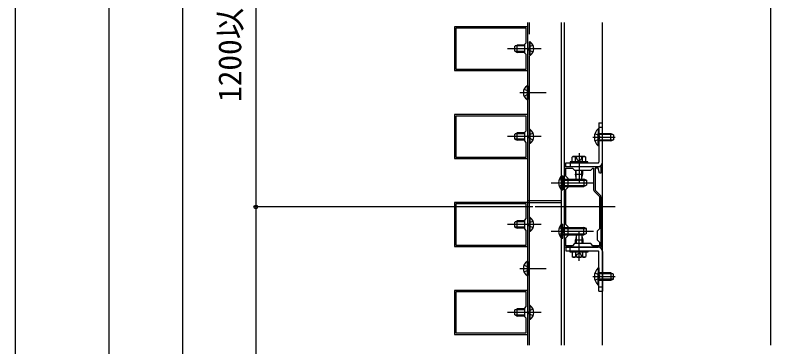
# Model space of a CAD drawing. Units: millimetres, scale not verified. Extents: x -875 to 875, y -1307 to 1299.
# Drawn here: x -875 to -513.8, y -349.4 to -190.9 of the extents above; entities that cross this region are included whole.
import ezdxf
from ezdxf.enums import TextEntityAlignment as Align

# ---------------------------------------------------------------- set-up
doc = ezdxf.new("R2010")
doc.units = ezdxf.units.MM
doc.header["$LTSCALE"] = 4
for name, color, linetype in [('0-2_YKK_11', 7, 'Continuous'), ('0-3_YKK_12', 2, 'Continuous'), ('0-4_YKK_13', 4, 'Continuous'), ('0-5_YKK_D', 6, 'Continuous'), ('0-6_YKK_ZWAK', 7, 'Continuous')]:
    doc.layers.add(name, color=color, linetype=linetype)
doc.styles.add('ＭＳ ゴシック', font='')
doc.styles.get('ＭＳ ゴシック').set_extended_font_data('MS Gothic')

msp = doc.modelspace()

# ---------------------------------------------------------------- linework, layer by layer
at = {"layer": '0-2_YKK_11'}
for points in [[(-665, -217.399), (-630, -217.399), (-630, -196.399), (-665, -196.399)], [(-664.3, -216.699), (-630.7, -216.699), (-630.7, -209.699), (-631.4, -208.999), (-631.4, -204.799), (-630.7, -204.099), (-630.7, -197.099), (-664.3, -197.099)], [(-665, -259.399), (-630, -259.399), (-630, -238.399), (-665, -238.399)], [(-664.3, -258.699), (-630.7, -258.699), (-630.7, -251.699), (-631.4, -250.999), (-631.4, -246.799), (-630.7, -246.099), (-630.7, -239.099), (-664.3, -239.099)], [(-665, -301.399), (-630, -301.399), (-630, -280.399), (-665, -280.399)], [(-664.3, -300.699), (-630.7, -300.699), (-630.7, -293.699), (-631.4, -292.999), (-631.4, -288.799), (-630.7, -288.099), (-630.7, -281.099), (-664.3, -281.099)], [(-665, -343.399), (-630, -343.399), (-630, -322.399), (-665, -322.399)], [(-664.3, -342.699), (-630.7, -342.699), (-630.7, -335.699), (-631.4, -334.999), (-631.4, -330.799), (-630.7, -330.099), (-630.7, -323.099), (-664.3, -323.099)]]:
    msp.add_lwpolyline(points, close=True, dxfattribs=at)
for points in [[(-612.501, -301.749), (-612.501, -263.249), (-595.001, -263.249), (-595.001, -266.399), (-595.701, -266.399), (-596.357, -263.949), (-597.801, -263.949), (-597.801, -274.449), (-595.267, -276.983)], [(-611.801, -290.901), (-611.801, -274.098), (-610.751, -273.048), (-610.751, -268.848), (-611.801, -267.798), (-611.801, -263.949), (-608.651, -263.949), (-607.601, -264.999), (-599.901, -264.999), (-598.851, -263.949), (-598.501, -263.949), (-598.501, -274.362)], [(-595.001, -277.626), (-595.001, -301.749), (-612.501, -301.749)], [(-598.234, -275.006), (-595.701, -277.539), (-595.701, -292.999), (-596.751, -294.049), (-596.751, -298.249), (-595.701, -299.299), (-595.701, -301.049), (-598.851, -301.049), (-599.901, -299.999), (-607.601, -299.999), (-608.651, -301.049), (-611.801, -301.049), (-611.801, -297.201), (-610.751, -296.151), (-610.751, -291.951), (-611.801, -290.901)]]:
    msp.add_lwpolyline(points, dxfattribs=at)
for centre, start, end in [((-597.591, -274.362), 179.99999, 224.99998), ((-595.911, -277.626), 359.99999, 44.99998)]:
    msp.add_arc(centre, 0.91, start, end, dxfattribs=at)
at = {"layer": '0-3_YKK_12'}
for p, q in [((-513.801, -348.54), (-513.801, -91.995)), ((-630.001, -199.973), (-630.001, -194.373)), ((-629.231, -199.973), (-629.231, -194.373)), ((-613.901, -348.54), (-613.901, -194.373)), ((-612.501, -348.54), (-612.501, -194.373)), ((-594.301, -348.54), (-594.301, -194.373)), ((-630.001, -348.54), (-630.001, -210.473)), ((-629.231, -348.54), (-629.231, -210.473)), ((-630.001, -279.35), (-613.901, -279.35)), ((-630.001, -280.4), (-613.901, -280.4)), ((-588.146, -282.499), (-626.499, -282.499))]:
    msp.add_line(p, q, dxfattribs=at)
at = {"layer": '0-4_YKK_13'}
for p, q in [((-636.23, -205.709), (-635.04, -205.149)), ((-636.23, -208.089), (-636.23, -205.709)), ((-631.4, -205.607), (-636.013, -205.607)), ((-631.4, -205.149), (-635.04, -205.149)), ((-629.23, -210.224), (-629.23, -203.574)), ((-623.63, -206.899), (-639.73, -206.899)), ((-636.23, -208.089), (-635.04, -208.649)), ((-631.4, -208.191), (-636.013, -208.191)), ((-628.874, -210.224), (-629.23, -210.224)), ((-630.357, -224.574), (-630.001, -224.574)), ((-630.001, -224.574), (-630.001, -231.224)), ((-633.851, -227.899), (-621.251, -227.899)), ((-629.23, -252.224), (-629.23, -245.574)), ((-596.407, -245.119), (-596.407, -250.999)), ((-596.051, -245.119), (-596.407, -245.119)), ((-596.051, -242.249), (-594.301, -242.249)), ((-596.051, -242.249), (-596.051, -261.149)), ((-596.051, -244.349), (-594.301, -244.349)), ((-596.051, -245.119), (-596.051, -250.999)), ((-594.301, -261.149), (-594.301, -242.249)), ((-623.63, -248.899), (-639.73, -248.899)), ((-636.23, -247.709), (-635.04, -247.149)), ((-636.23, -250.089), (-636.23, -247.709)), ((-631.4, -247.607), (-636.013, -247.607)), ((-631.4, -247.149), (-635.04, -247.149)), ((-596.407, -253.379), (-596.407, -247.499)), ((-596.051, -253.379), (-596.051, -247.499)), ((-596.051, -247.499), (-590.241, -247.499)), ((-589.267, -247.957), (-596.051, -247.957)), ((-590.241, -250.999), (-590.241, -247.499)), ((-590.241, -247.499), (-589.051, -248.059)), ((-589.051, -248.059), (-589.051, -250.439)), ((-636.23, -250.089), (-635.04, -250.649)), ((-631.4, -250.191), (-636.013, -250.191)), ((-628.874, -252.224), (-629.23, -252.224)), ((-598.918, -249.249), (-588.211, -249.249)), ((-598.091, -249.249), (-591.053, -249.249)), ((-589.267, -250.541), (-596.051, -250.541)), ((-590.241, -250.999), (-596.051, -250.999)), ((-590.241, -250.999), (-589.051, -250.439)), ((-596.051, -253.379), (-596.407, -253.379)), ((-608.301, -258.489), (-608.734, -258.74)), ((-608.734, -260.939), (-608.734, -258.74)), ((-602.701, -258.489), (-608.301, -258.489)), ((-607.117, -260.939), (-607.117, -258.74)), ((-605.501, -256.739), (-605.501, -271.089)), ((-605.501, -258.522), (-605.501, -265.72)), ((-603.884, -260.939), (-603.884, -258.74)), ((-602.701, -258.489), (-602.267, -258.74)), ((-602.267, -260.939), (-602.267, -258.74)), ((-611.801, -261.499), (-596.401, -261.499)), ((-611.801, -263.249), (-611.801, -261.499)), ((-611.801, -263.249), (-596.401, -263.249)), ((-609.701, -261.499), (-609.701, -263.249)), ((-602.267, -260.939), (-608.734, -260.939)), ((-603.751, -260.939), (-607.251, -260.939)), ((-607.251, -264.999), (-607.251, -266.819)), ((-607.251, -266.819), (-603.751, -266.819)), ((-606.726, -269.339), (-607.251, -266.819)), ((-606.91, -268.452), (-606.91, -264.999)), ((-604.276, -269.339), (-603.751, -266.819)), ((-604.091, -268.452), (-604.091, -264.999)), ((-603.751, -266.819), (-603.751, -264.999)), ((-613.557, -267.623), (-613.201, -267.623)), ((-613.201, -267.623), (-613.201, -274.273)), ((-613.201, -269.198), (-603.191, -269.198)), ((-613.201, -269.656), (-602.217, -269.656)), ((-606.726, -269.339), (-604.276, -269.339)), ((-603.191, -269.198), (-603.191, -272.698)), ((-602.001, -269.758), (-603.191, -269.198)), ((-602.001, -269.758), (-602.001, -272.138)), ((-618.801, -270.948), (-598.501, -270.948)), ((-613.201, -272.24), (-602.217, -272.24)), ((-613.201, -272.698), (-603.191, -272.698)), ((-602.001, -272.138), (-603.191, -272.698)), ((-629.23, -294.224), (-629.23, -287.574)), ((-623.63, -290.899), (-639.73, -290.899)), ((-636.23, -289.709), (-635.04, -289.149)), ((-636.23, -292.089), (-636.23, -289.709)), ((-636.23, -292.089), (-635.04, -292.649)), ((-631.4, -289.607), (-636.013, -289.607)), ((-631.4, -292.191), (-636.013, -292.191)), ((-631.4, -289.149), (-635.04, -289.149)), ((-613.201, -297.376), (-613.201, -290.726)), ((-613.201, -292.301), (-603.191, -292.301)), ((-603.191, -295.801), (-603.191, -292.301)), ((-602.001, -292.861), (-603.191, -292.301)), ((-628.874, -294.224), (-629.23, -294.224)), ((-618.801, -294.051), (-598.501, -294.051)), ((-613.201, -292.759), (-602.217, -292.759)), ((-613.201, -295.343), (-602.217, -295.343)), ((-613.201, -295.801), (-603.191, -295.801)), ((-606.726, -295.659), (-607.251, -298.179)), ((-606.726, -295.659), (-604.276, -295.659)), ((-605.501, -308.259), (-605.501, -293.909)), ((-604.276, -295.659), (-603.751, -298.179)), ((-602.001, -295.241), (-603.191, -295.801)), ((-602.001, -295.241), (-602.001, -292.861)), ((-613.557, -297.376), (-613.201, -297.376)), ((-607.251, -299.999), (-607.251, -298.179)), ((-607.251, -298.179), (-603.751, -298.179)), ((-606.91, -296.547), (-606.91, -299.999)), ((-605.501, -306.477), (-605.501, -299.279)), ((-604.091, -296.547), (-604.091, -299.999)), ((-603.751, -298.179), (-603.751, -299.999)), ((-611.801, -301.749), (-596.401, -301.749)), ((-611.801, -301.749), (-611.801, -303.499)), ((-609.701, -303.499), (-609.701, -301.749)), ((-611.801, -303.499), (-596.401, -303.499)), ((-608.734, -304.059), (-608.734, -306.259)), ((-602.267, -304.059), (-608.734, -304.059)), ((-608.301, -306.509), (-608.734, -306.259)), ((-602.701, -306.509), (-608.301, -306.509)), ((-603.751, -304.059), (-607.251, -304.059)), ((-607.117, -304.059), (-607.117, -306.259)), ((-603.884, -304.059), (-603.884, -306.259)), ((-602.701, -306.509), (-602.267, -306.259)), ((-602.267, -304.059), (-602.267, -306.259)), ((-596.051, -322.749), (-596.051, -303.849)), ((-594.301, -303.849), (-594.301, -322.749)), ((-630.357, -308.574), (-630.001, -308.574)), ((-630.001, -308.574), (-630.001, -315.224)), ((-633.851, -311.899), (-621.251, -311.899)), ((-596.407, -311.62), (-596.407, -317.5)), ((-596.051, -311.62), (-596.407, -311.62)), ((-596.407, -319.88), (-596.407, -314)), ((-596.051, -311.62), (-596.051, -317.5)), ((-590.241, -314), (-596.051, -314)), ((-596.051, -319.88), (-596.051, -314)), ((-590.241, -314), (-590.241, -317.5)), ((-590.241, -314), (-589.051, -314.56)), ((-598.918, -315.75), (-588.211, -315.75)), ((-598.091, -315.75), (-591.053, -315.75)), ((-589.267, -314.458), (-596.051, -314.458)), ((-589.267, -317.042), (-596.051, -317.042)), ((-596.051, -317.5), (-590.241, -317.5)), ((-590.241, -317.5), (-589.051, -316.94)), ((-589.051, -316.94), (-589.051, -314.56)), ((-596.051, -319.88), (-596.407, -319.88)), ((-596.051, -320.649), (-594.301, -320.649)), ((-596.051, -322.749), (-594.301, -322.749)), ((-636.23, -331.709), (-635.04, -331.149)), ((-636.23, -334.089), (-636.23, -331.709)), ((-631.4, -331.607), (-636.013, -331.607)), ((-631.4, -331.149), (-635.04, -331.149)), ((-629.23, -336.224), (-629.23, -329.574)), ((-623.63, -332.899), (-639.73, -332.899)), ((-636.23, -334.089), (-635.04, -334.649)), ((-631.4, -334.191), (-636.013, -334.191)), ((-628.874, -336.224), (-629.23, -336.224))]:
    msp.add_line(p, q, dxfattribs=at)
for points in [[(-631.4, -208.649), (-635.04, -208.649), (-635.04, -205.149)], [(-627.48, -205.254), (-629.209, -206.098), (-629.635, -206.899)], [(-628.874, -210.224), (-628.874, -203.574), (-629.23, -203.574)], [(-627.48, -208.544), (-629.209, -207.701), (-629.635, -206.899)], [(-631.751, -226.254), (-630.021, -227.098), (-629.595, -227.899)], [(-630.357, -224.574), (-630.357, -231.224), (-630.001, -231.224)], [(-631.751, -229.544), (-630.021, -228.701), (-629.595, -227.899)], [(-628.874, -252.224), (-628.874, -245.574), (-629.23, -245.574)], [(-631.4, -250.649), (-635.04, -250.649), (-635.04, -247.149)], [(-627.48, -247.254), (-629.209, -248.098), (-629.635, -248.899)], [(-627.48, -250.544), (-629.209, -249.701), (-629.635, -248.899)], [(-597.878, -247.499), (-595.934, -248.448), (-595.508, -249.249)], [(-597.878, -250.999), (-595.934, -250.051), (-595.508, -249.249)], [(-607.041, -258.489), (-606.306, -259.996), (-605.501, -260.424)], [(-603.961, -258.489), (-604.696, -259.996), (-605.501, -260.424)], [(-614.951, -269.303), (-613.221, -270.147), (-612.795, -270.948)], [(-613.557, -267.623), (-613.557, -274.273), (-613.201, -274.273)], [(-614.951, -272.593), (-613.221, -271.75), (-612.795, -270.948)], [(-628.874, -294.224), (-628.874, -287.574), (-629.23, -287.574)], [(-631.4, -292.649), (-635.04, -292.649), (-635.04, -289.149)], [(-627.48, -289.254), (-629.209, -290.098), (-629.635, -290.899)], [(-627.48, -292.544), (-629.209, -291.701), (-629.635, -290.899)], [(-614.951, -292.406), (-613.221, -293.249), (-612.795, -294.051)], [(-613.557, -297.376), (-613.557, -290.726), (-613.201, -290.726)], [(-614.951, -295.696), (-613.221, -294.852), (-612.795, -294.051)], [(-607.041, -306.509), (-606.306, -305.002), (-605.501, -304.574)], [(-603.961, -306.509), (-604.696, -305.002), (-605.501, -304.574)], [(-631.751, -310.254), (-630.021, -311.098), (-629.595, -311.899)], [(-630.357, -308.574), (-630.357, -315.224), (-630.001, -315.224)], [(-631.751, -313.544), (-630.021, -312.701), (-629.595, -311.899)], [(-597.878, -314), (-595.934, -314.948), (-595.508, -315.75)], [(-597.878, -317.5), (-595.934, -316.551), (-595.508, -315.75)], [(-631.4, -334.649), (-635.04, -334.649), (-635.04, -331.149)], [(-627.48, -331.254), (-629.209, -332.098), (-629.635, -332.899)], [(-628.874, -336.224), (-628.874, -329.574), (-629.23, -329.574)], [(-627.48, -334.544), (-629.209, -333.701), (-629.635, -332.899)]]:
    msp.add_lwpolyline(points, dxfattribs=at)
for points in [[(-609.701, -261.499), (-601.301, -261.499), (-601.301, -260.939), (-609.701, -260.939)], [(-609.701, -303.499), (-601.301, -303.499), (-601.301, -304.059), (-609.701, -304.059)]]:
    msp.add_lwpolyline(points, close=True, dxfattribs=at)
for centre, radius, start, end in [((-631.172, -206.899), 4.042, 304.65097, 55.34903), ((-628.059, -227.899), 4.042, 124.65097, 235.34903), ((-631.172, -248.899), 4.042, 304.65097, 55.34903), ((-592.388, -249.249), 5.763, 134.2189, 225.7811), ((-607.925, -259.921), 1.431, 55.61575, 124.38425), ((-605.501, -263.839), 5.35, 72.41205, 107.58795), ((-603.076, -259.921), 1.431, 55.61575, 124.38425), ((-596.401, -261.149), 0.35, 270, 0), ((-596.401, -261.149), 2.1, 270, 0), ((-611.259, -270.948), 4.042, 124.65097, 235.34903), ((-631.172, -290.899), 4.042, 304.65097, 55.34903), ((-611.259, -294.051), 4.042, 124.65097, 235.34903), ((-596.401, -303.849), 2.1, 0, 90), ((-607.925, -305.078), 1.431, 235.61575, 304.38425), ((-605.501, -301.16), 5.35, 252.41205, 287.58795), ((-603.076, -305.078), 1.431, 235.61575, 304.38425), ((-596.401, -303.849), 0.35, 0, 90), ((-628.059, -311.899), 4.042, 124.65097, 235.34903), ((-592.388, -315.75), 5.763, 134.2189, 225.7811), ((-631.172, -332.899), 4.042, 304.65097, 55.34903)]:
    msp.add_arc(centre, radius, start, end, dxfattribs=at)
at = {"layer": '0-5_YKK_D'}
for p, q in [((-830, -588.399), (-830, 1093)), ((-795, 1078), (-795, -538.399)), ((-760, -94.498), (-760, -282.499)), ((-627.499, -282.499), (-761, -282.499)), ((-627.499, -282.499), (-761, -282.499)), ((-760, -282.499), (-760, -448.399))]:
    msp.add_line(p, q, dxfattribs=at)
msp.add_circle((-760, -282.499), 0.875, dxfattribs=at)
msp.add_circle((-760, -282.499), 0.875, dxfattribs=at)
at = {"layer": '0-6_YKK_ZWAK'}
msp.add_line((-875, 1243), (-875, -1307), dxfattribs=at)

# ---------------------------------------------------------------- texts
at = {"layer": '0-5_YKK_D', "style": 'ＭＳ ゴシック'}
msp.add_text('1200以下', height=11, rotation=90, dxfattribs=at).set_placement((-763.619, -232.348), align=Align.BOTTOM_LEFT)

doc.saveas('drawing.dxf')
